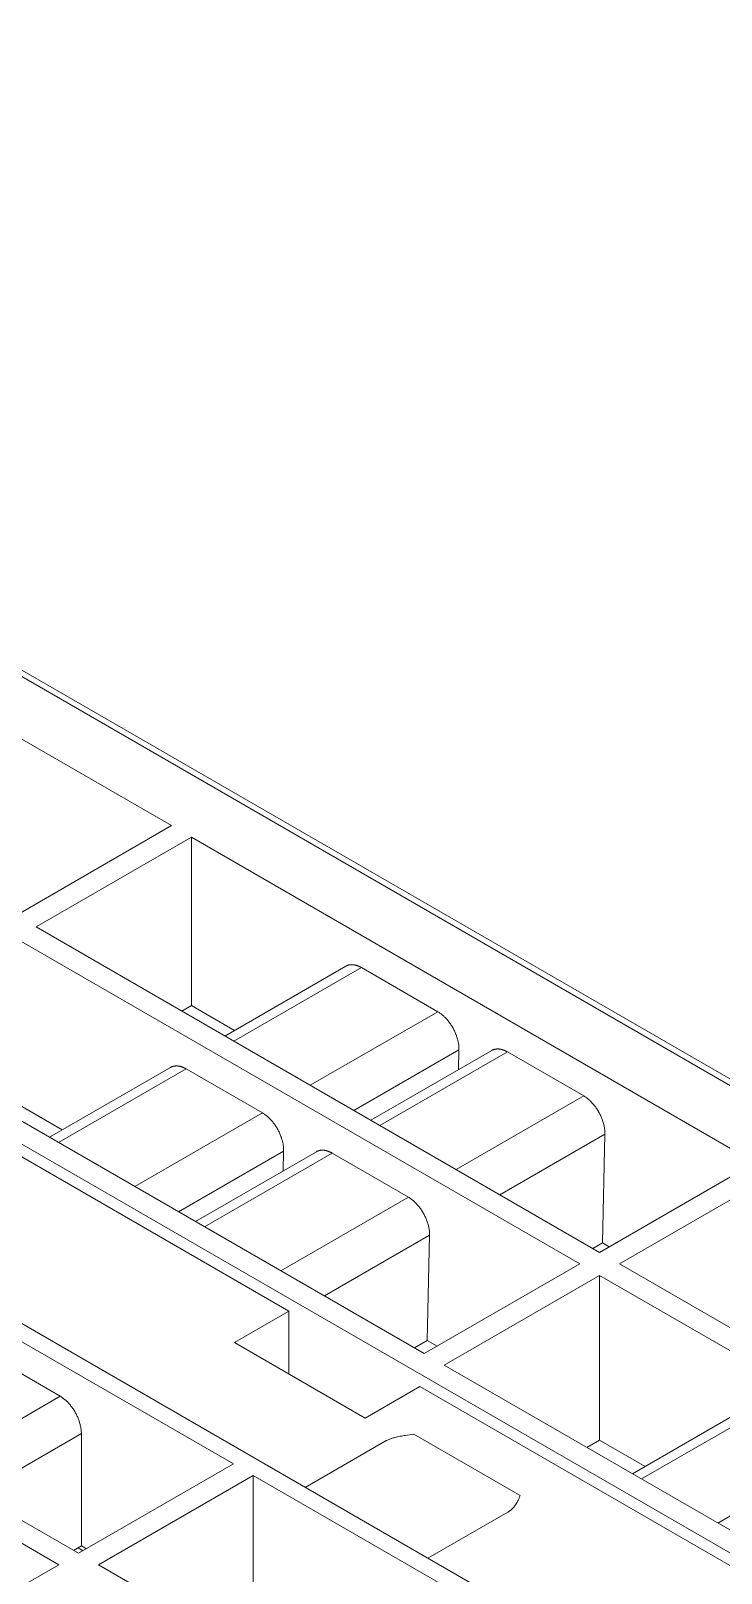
# Model space of a CAD drawing. Header units: inches. Extents: x 67578 to 72421, y -34894 to -31675.
# Drawn here: x 70296 to 70324.5, y -33232.8 to -33169.2 of the extents above; entities that cross this region are included whole.
import ezdxf

# ---------------------------------------------------------------- set-up
doc = ezdxf.new("R2010")
doc.units = ezdxf.units.IN
doc.header["$MEASUREMENT"] = 0

# ---------------------------------------------------------------- blocks, each defined once
blk = doc.blocks.new('ET200S')
at = {"lineweight": 0}
for p, q in [((110.119, 63.547), (25.973, 112.128)), ((110.369, 63.572), (26.223, 112.153)), ((98.562, 58.099), (16.537, 105.455)), ((95.592, 55.16), (11.446, 103.741)), ((48.87, 97.288), (58.819, 91.545)), ((54.788, 89.218), (58.819, 91.545)), ((55.304, 88.92), (59.335, 91.246)), ((59.335, 86.878), (59.335, 91.246)), ((59.335, 91.246), (73.951, 82.808)), ((55.304, 88.92), (69.92, 80.481)), ((54.788, 88.621), (69.404, 80.183)), ((60.203, 86.091), (63.338, 87.901)), ((60.437, 85.956), (63.742, 87.864)), ((65.722, 86.721), (63.742, 87.864)), ((59.335, 86.878), (59.083, 86.738)), ((59.335, 86.878), (60.451, 86.234)), ((62.417, 84.813), (65.722, 86.721)), ((50.758, 86.294), (65.374, 77.856)), ((63.549, 84.16), (66.273, 85.733)), ((63.987, 83.906), (67.122, 85.716)), ((64.222, 83.771), (67.527, 85.679)), ((66.261, 85.219), (66.273, 85.733)), ((69.506, 84.536), (67.527, 85.679)), ((55.656, 83.466), (58.791, 85.276)), ((55.891, 83.331), (59.195, 85.239)), ((61.175, 84.096), (59.195, 85.239)), ((66.202, 82.628), (69.506, 84.536)), ((54.788, 84.347), (55.985, 83.656)), ((57.87, 82.188), (61.175, 84.096)), ((61.863, 78.96), (53.236, 83.941)), ((45.803, 83.436), (60.422, 74.995)), ((67.333, 81.975), (70.057, 83.548)), ((69.994, 80.724), (70.057, 83.548)), ((59.002, 81.535), (61.726, 83.108)), ((59.441, 81.281), (62.575, 83.091)), ((59.675, 81.146), (62.98, 83.054)), ((61.715, 82.594), (61.726, 83.108)), ((64.96, 81.911), (62.98, 83.054)), ((69.92, 80.481), (73.951, 82.808)), ((70.436, 80.183), (74.467, 82.51)), ((61.655, 80.003), (64.96, 81.911)), ((41.277, 80.823), (55.897, 72.383)), ((41.79, 81.119), (56.409, 72.679)), ((62.786, 79.35), (65.511, 80.923)), ((65.449, 78.192), (65.511, 80.923)), ((69.994, 80.724), (69.742, 80.584)), ((69.994, 80.724), (70.168, 80.624)), ((65.374, 77.856), (69.404, 80.183)), ((70.436, 80.183), (80.385, 74.439)), ((65.89, 77.558), (69.92, 79.885)), ((69.92, 75.611), (69.92, 79.885)), ((69.92, 79.885), (79.869, 74.141)), ((61.863, 78.96), (60.449, 78.144)), ((61.863, 78.96), (61.863, 77.327)), ((63.843, 76.184), (60.449, 78.144)), ((65.449, 78.192), (65.115, 78.006)), ((65.449, 78.192), (65.703, 78.046)), ((55.929, 76.752), (54.077, 77.821)), ((65.89, 77.558), (75.839, 71.814)), ((65.257, 77.001), (63.843, 76.184)), ((86.965, 64.468), (65.257, 77.001)), ((52.642, 74.854), (55.929, 76.752)), ((70.771, 74.74), (73.906, 76.55)), ((71.006, 74.605), (74.311, 76.513)), ((53.758, 74.209), (56.48, 75.781)), ((56.48, 72.872), (56.48, 75.781)), ((62.287, 74.388), (64.356, 75.583)), ((67.86, 74.176), (65.102, 75.769)), ((69.92, 75.611), (69.585, 75.425)), ((69.92, 75.611), (71.1, 74.93)), ((72.986, 73.461), (76.29, 75.369)), ((56.409, 72.679), (60.422, 74.995)), ((56.922, 72.383), (60.935, 74.699)), ((60.935, 70.3), (60.935, 74.699)), ((60.935, 74.699), (70.887, 68.953)), ((65.469, 72.551), (67.538, 73.746)), ((56.277, 72.755), (56.48, 72.872)), ((56.526, 72.746), (56.393, 72.822)), ((56.48, 72.872), (56.612, 72.796)), ((51.884, 70.066), (55.897, 72.383)), ((56.922, 72.383), (66.874, 66.637))]:
    blk.add_line(p, q, dxfattribs=at)
for points in [[(63.338, 87.901), (63.344, 87.905), (63.35, 87.908), (63.357, 87.911), (63.363, 87.914), (63.37, 87.917), (63.376, 87.919), (63.383, 87.922), (63.39, 87.924), (63.396, 87.926), (63.403, 87.928), (63.41, 87.93), (63.417, 87.932), (63.424, 87.933), (63.431, 87.935), (63.438, 87.936), (63.445, 87.937), (63.453, 87.938), (63.46, 87.938), (63.467, 87.939), (63.474, 87.939), (63.481, 87.94), (63.489, 87.94), (63.496, 87.94), (63.503, 87.94), (63.51, 87.94), (63.517, 87.939), (63.524, 87.939), (63.534, 87.938), (63.543, 87.937), (63.552, 87.935), (63.561, 87.934), (63.571, 87.932), (63.58, 87.93), (63.589, 87.928), (63.598, 87.926), (63.607, 87.923), (63.616, 87.921), (63.624, 87.918), (63.633, 87.915), (63.642, 87.912), (63.651, 87.909), (63.659, 87.905), (63.668, 87.902), (63.676, 87.898), (63.685, 87.894), (63.693, 87.89), (63.701, 87.886), (63.71, 87.882), (63.718, 87.878), (63.726, 87.873), (63.734, 87.869), (63.742, 87.864)], [(65.722, 86.721), (65.74, 86.71), (65.758, 86.699), (65.776, 86.687), (65.794, 86.674), (65.811, 86.662), (65.828, 86.648), (65.844, 86.635), (65.86, 86.621), (65.876, 86.606), (65.892, 86.592), (65.907, 86.577), (65.923, 86.561), (65.937, 86.546), (65.955, 86.527), (65.972, 86.507), (65.988, 86.488), (66.004, 86.467), (66.02, 86.447), (66.035, 86.426), (66.05, 86.405), (66.064, 86.384), (66.078, 86.363), (66.092, 86.341), (66.105, 86.319), (66.118, 86.296), (66.13, 86.274), (66.142, 86.251), (66.153, 86.228), (66.164, 86.204), (66.175, 86.181), (66.185, 86.157), (66.195, 86.133), (66.204, 86.109), (66.212, 86.085), (66.221, 86.06), (66.228, 86.036), (66.235, 86.011), (66.241, 85.99), (66.246, 85.969), (66.251, 85.948), (66.255, 85.926), (66.259, 85.905), (66.263, 85.884), (66.266, 85.862), (66.268, 85.841), (66.27, 85.819), (66.272, 85.797), (66.273, 85.776), (66.273, 85.754), (66.273, 85.733)], [(67.122, 85.716), (67.128, 85.72), (67.135, 85.723), (67.141, 85.726), (67.147, 85.729), (67.154, 85.732), (67.161, 85.734), (67.167, 85.737), (67.174, 85.739), (67.181, 85.741), (67.188, 85.743), (67.195, 85.745), (67.202, 85.747), (67.209, 85.748), (67.216, 85.75), (67.223, 85.751), (67.23, 85.752), (67.237, 85.753), (67.244, 85.753), (67.251, 85.754), (67.259, 85.755), (67.266, 85.755), (67.273, 85.755), (67.28, 85.755), (67.287, 85.755), (67.295, 85.755), (67.302, 85.754), (67.309, 85.754), (67.318, 85.753), (67.328, 85.752), (67.337, 85.751), (67.346, 85.749), (67.355, 85.747), (67.364, 85.745), (67.373, 85.743), (67.382, 85.741), (67.391, 85.739), (67.4, 85.736), (67.409, 85.733), (67.418, 85.73), (67.426, 85.727), (67.435, 85.724), (67.444, 85.72), (67.452, 85.717), (67.461, 85.713), (67.469, 85.709), (67.478, 85.705), (67.486, 85.701), (67.494, 85.697), (67.502, 85.693), (67.51, 85.688), (67.519, 85.684), (67.527, 85.679)], [(58.791, 85.276), (58.797, 85.28), (58.804, 85.283), (58.81, 85.286), (58.816, 85.289), (58.823, 85.292), (58.829, 85.294), (58.836, 85.297), (58.843, 85.299), (58.85, 85.301), (58.857, 85.303), (58.863, 85.305), (58.87, 85.307), (58.877, 85.308), (58.885, 85.31), (58.892, 85.311), (58.899, 85.312), (58.906, 85.313), (58.913, 85.313), (58.92, 85.314), (58.927, 85.314), (58.935, 85.315), (58.942, 85.315), (58.949, 85.315), (58.956, 85.315), (58.963, 85.315), (58.971, 85.314), (58.978, 85.314), (58.987, 85.313), (58.996, 85.312), (59.006, 85.31), (59.015, 85.309), (59.024, 85.307), (59.033, 85.305), (59.042, 85.303), (59.051, 85.301), (59.06, 85.298), (59.069, 85.296), (59.078, 85.293), (59.086, 85.29), (59.095, 85.287), (59.104, 85.284), (59.112, 85.28), (59.121, 85.277), (59.13, 85.273), (59.138, 85.269), (59.146, 85.265), (59.155, 85.261), (59.163, 85.257), (59.171, 85.253), (59.179, 85.248), (59.187, 85.244), (59.195, 85.239)], [(69.506, 84.536), (69.525, 84.525), (69.543, 84.514), (69.561, 84.502), (69.578, 84.489), (69.595, 84.477), (69.612, 84.463), (69.629, 84.45), (69.645, 84.436), (69.661, 84.421), (69.677, 84.407), (69.692, 84.392), (69.707, 84.376), (69.722, 84.361), (69.739, 84.342), (69.756, 84.322), (69.773, 84.303), (69.789, 84.283), (69.804, 84.262), (69.819, 84.242), (69.834, 84.221), (69.849, 84.199), (69.863, 84.178), (69.876, 84.156), (69.889, 84.134), (69.902, 84.111), (69.914, 84.089), (69.926, 84.066), (69.938, 84.043), (69.949, 84.02), (69.959, 83.996), (69.969, 83.972), (69.979, 83.948), (69.988, 83.924), (69.997, 83.9), (70.005, 83.875), (70.013, 83.851), (70.02, 83.826), (70.025, 83.805), (70.031, 83.784), (70.035, 83.763), (70.04, 83.741), (70.044, 83.72), (70.047, 83.699), (70.05, 83.677), (70.053, 83.656), (70.055, 83.634), (70.056, 83.613), (70.057, 83.591), (70.057, 83.569), (70.057, 83.548)], [(61.175, 84.096), (61.194, 84.085), (61.212, 84.074), (61.229, 84.062), (61.247, 84.049), (61.264, 84.037), (61.281, 84.023), (61.297, 84.01), (61.314, 83.996), (61.33, 83.981), (61.345, 83.967), (61.361, 83.952), (61.376, 83.936), (61.391, 83.921), (61.408, 83.902), (61.425, 83.882), (61.441, 83.863), (61.457, 83.842), (61.473, 83.822), (61.488, 83.801), (61.503, 83.78), (61.518, 83.759), (61.532, 83.738), (61.545, 83.716), (61.558, 83.694), (61.571, 83.671), (61.583, 83.649), (61.595, 83.626), (61.607, 83.603), (61.618, 83.579), (61.628, 83.556), (61.638, 83.532), (61.648, 83.508), (61.657, 83.484), (61.666, 83.46), (61.674, 83.435), (61.682, 83.411), (61.689, 83.386), (61.694, 83.365), (61.7, 83.344), (61.704, 83.323), (61.709, 83.301), (61.713, 83.28), (61.716, 83.259), (61.719, 83.237), (61.722, 83.216), (61.724, 83.194), (61.725, 83.172), (61.726, 83.151), (61.726, 83.129), (61.726, 83.108)], [(62.575, 83.091), (62.582, 83.095), (62.588, 83.098), (62.594, 83.101), (62.601, 83.104), (62.607, 83.107), (62.614, 83.109), (62.621, 83.112), (62.627, 83.114), (62.634, 83.116), (62.641, 83.118), (62.648, 83.12), (62.655, 83.122), (62.662, 83.123), (62.669, 83.125), (62.676, 83.126), (62.683, 83.127), (62.69, 83.128), (62.698, 83.128), (62.705, 83.129), (62.712, 83.13), (62.719, 83.13), (62.726, 83.13), (62.734, 83.13), (62.741, 83.13), (62.748, 83.13), (62.755, 83.129), (62.762, 83.129), (62.772, 83.128), (62.781, 83.127), (62.79, 83.126), (62.799, 83.124), (62.808, 83.122), (62.817, 83.12), (62.826, 83.118), (62.835, 83.116), (62.844, 83.114), (62.853, 83.111), (62.862, 83.108), (62.871, 83.105), (62.88, 83.102), (62.888, 83.099), (62.897, 83.095), (62.906, 83.092), (62.914, 83.088), (62.922, 83.084), (62.931, 83.08), (62.939, 83.076), (62.947, 83.072), (62.956, 83.068), (62.964, 83.063), (62.972, 83.059), (62.98, 83.054)], [(64.96, 81.911), (64.978, 81.9), (64.996, 81.889), (65.014, 81.877), (65.031, 81.864), (65.049, 81.852), (65.065, 81.838), (65.082, 81.825), (65.098, 81.811), (65.114, 81.796), (65.13, 81.782), (65.145, 81.767), (65.16, 81.751), (65.175, 81.736), (65.192, 81.717), (65.209, 81.697), (65.226, 81.678), (65.242, 81.658), (65.258, 81.637), (65.273, 81.616), (65.288, 81.595), (65.302, 81.574), (65.316, 81.553), (65.33, 81.531), (65.343, 81.509), (65.355, 81.486), (65.368, 81.464), (65.38, 81.441), (65.391, 81.418), (65.402, 81.395), (65.413, 81.371), (65.423, 81.347), (65.432, 81.323), (65.442, 81.299), (65.45, 81.275), (65.458, 81.25), (65.466, 81.226), (65.473, 81.201), (65.479, 81.18), (65.484, 81.159), (65.489, 81.138), (65.493, 81.116), (65.497, 81.095), (65.501, 81.074), (65.504, 81.052), (65.506, 81.031), (65.508, 81.009), (65.509, 80.988), (65.51, 80.966), (65.511, 80.944), (65.511, 80.923)], [(55.929, 76.752), (55.947, 76.741), (55.966, 76.729), (55.983, 76.717), (56.001, 76.704), (56.018, 76.692), (56.035, 76.678), (56.052, 76.664), (56.068, 76.65), (56.084, 76.636), (56.1, 76.621), (56.117, 76.604), (56.134, 76.587), (56.15, 76.57), (56.166, 76.552), (56.181, 76.534), (56.197, 76.516), (56.211, 76.497), (56.226, 76.479), (56.24, 76.46), (56.254, 76.44), (56.268, 76.42), (56.281, 76.399), (56.294, 76.378), (56.307, 76.357), (56.319, 76.336), (56.331, 76.314), (56.343, 76.293), (56.354, 76.271), (56.365, 76.248), (56.375, 76.226), (56.385, 76.204), (56.394, 76.182), (56.403, 76.16), (56.412, 76.137), (56.42, 76.114), (56.427, 76.092), (56.434, 76.069), (56.441, 76.046), (56.447, 76.022), (56.453, 75.999), (56.458, 75.977), (56.462, 75.956), (56.466, 75.934), (56.47, 75.912), (56.473, 75.89), (56.475, 75.869), (56.477, 75.847), (56.479, 75.825), (56.48, 75.803), (56.48, 75.781)], [(64.356, 75.583), (64.372, 75.591), (64.387, 75.599), (64.403, 75.607), (64.418, 75.615), (64.434, 75.622), (64.451, 75.628), (64.467, 75.635), (64.483, 75.641), (64.5, 75.647), (64.522, 75.654), (64.544, 75.662), (64.566, 75.668), (64.588, 75.675), (64.61, 75.681), (64.633, 75.687), (64.655, 75.692), (64.678, 75.697), (64.711, 75.705), (64.745, 75.712), (64.779, 75.718), (64.813, 75.725), (64.847, 75.731), (64.881, 75.736), (64.936, 75.745), (64.992, 75.753), (65.047, 75.761), (65.102, 75.769)], [(67.86, 74.176), (67.852, 74.158), (67.845, 74.14), (67.837, 74.121), (67.829, 74.103), (67.821, 74.085), (67.813, 74.067), (67.804, 74.049), (67.799, 74.038), (67.794, 74.028), (67.789, 74.018), (67.783, 74.008), (67.778, 73.998), (67.773, 73.989), (67.767, 73.979), (67.761, 73.969), (67.755, 73.959), (67.749, 73.95), (67.743, 73.94), (67.737, 73.931), (67.731, 73.923), (67.725, 73.914), (67.719, 73.906), (67.712, 73.898), (67.706, 73.89)], [(67.706, 73.89), (67.701, 73.884), (67.696, 73.878), (67.691, 73.872), (67.686, 73.867), (67.681, 73.861), (67.676, 73.855), (67.671, 73.85), (67.666, 73.844), (67.66, 73.839), (67.655, 73.834), (67.649, 73.829), (67.644, 73.824), (67.639, 73.819), (67.633, 73.814), (67.628, 73.809), (67.622, 73.804), (67.616, 73.8), (67.611, 73.795), (67.605, 73.79), (67.599, 73.786), (67.593, 73.782), (67.587, 73.777), (67.581, 73.773), (67.575, 73.769), (67.569, 73.765), (67.563, 73.761), (67.557, 73.757), (67.551, 73.753), (67.545, 73.749), (67.538, 73.746)]]:
    blk.add_lwpolyline(points, dxfattribs=at)

msp = doc.modelspace()

# ---------------------------------------------------------------- block references
at = {"xscale": 1.59100124616462, "yscale": 1.59100124616462, "zscale": 1.59100124616462}
msp.add_blockref('ET200S', (70208.226, -33347.652), dxfattribs=at)

doc.saveas('drawing.dxf')
